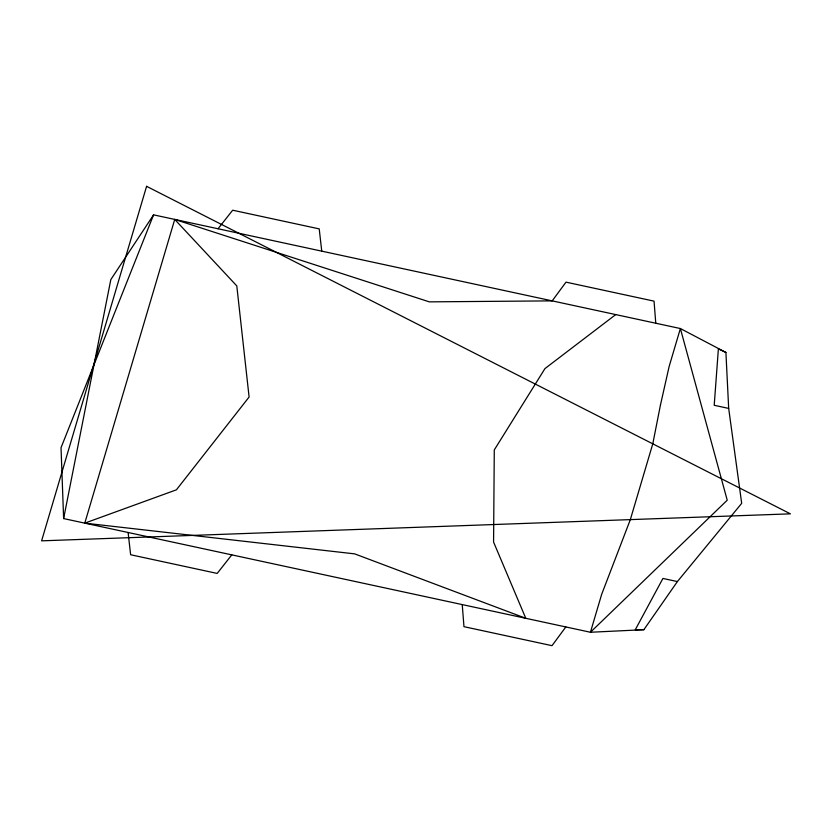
<?xml version="1.0" encoding="UTF-8"?>
<svg xmlns="http://www.w3.org/2000/svg" width="832" height="832" viewBox="0 0 832 832"><rect width="100%" height="100%" fill="white"/><g stroke="black" fill="none" stroke-linecap="round" stroke-linejoin="round"><path stroke-width="1.25" d="M63.627 518.575L110.812 279.614L153.577 214.854L680.378 328.536L725.91 352.446L728.676 408.408L741.686 503.329L677.394 581.568L643.874 629.689L590.439 632.258L63.627 518.575L61.027 447.72L153.577 214.854M615.742 314.579L544.95 368.597L494.281 449.935L493.574 542.069L525.793 618.311L354.682 553.873L84.781 523.141L174.73 219.419L429.312 301.86L552.188 300.872L565.999 282.142L654.046 301.142L655.772 323.222M565.822 626.943L552.011 645.674L463.965 626.673L462.238 604.594M218.046 228.758L232.669 210.205L319.218 228.883L321.745 251.139M231.806 554.871L217.183 573.425L130.634 554.746L128.107 532.49M84.781 523.141L176.405 489.819L249.101 397.03L236.798 285.906L174.73 219.419M643.874 629.689L635.284 629.741L662.927 578.448L677.394 581.568M728.676 408.408L714.21 405.288L718.38 348.91L725.91 352.446M660.452 405.018L652.798 443.758L630.313 519.688L601.682 594.287L590.439 632.258L727.23 500.209L680.378 328.536L669.136 366.496L660.452 405.018M146.588 186.326L41.6 540.842L790.4 513.843L146.588 186.326"/></g></svg>
